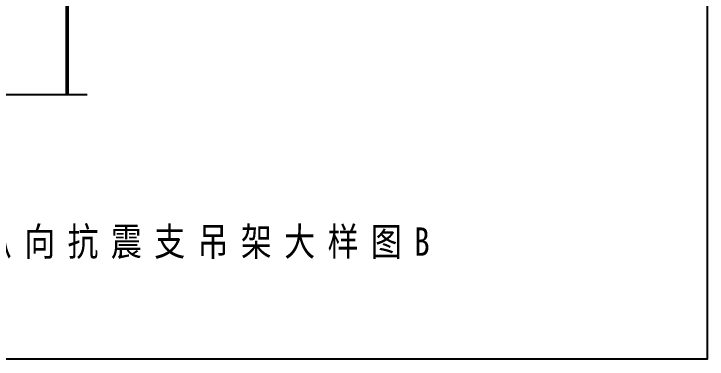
# Model space of a CAD drawing. Extents: x 69728788 to 150676229, y 20327566 to 43663798.
# Drawn here: x 75468554 to 75474663, y 20743552 to 20746596 of the extents above; entities that cross this region are included whole.
import ezdxf

# ---------------------------------------------------------------- set-up
doc = ezdxf.new("R2010")
doc.units = 0
doc.header["$LTSCALE"] = 1000
doc.header["$MEASUREMENT"] = 0
doc.layers.get('0').update_dxf_attribs({"linetype": 'CONTINUOUS'})
doc.layers.add('11122', color=7, linetype='CONTINUOUS')

msp = doc.modelspace()

# ---------------------------------------------------------------- linework, layer by layer
at = {"color": 7, "linetype": 'Continuous'}
for p, q in [((75469016.1, 20749525.7), (75469016.1, 20745885.8)), ((75469029.8, 20749525.7), (75469029.8, 20745885.8)), ((75468202.2, 20745885.8), (75469199.4, 20745885.8))]:
    msp.add_line(p, q, dxfattribs=at)
at = {"layer": '11122'}
msp.add_lwpolyline([(75462286.7, 20757591.5), (75474663, 20757591.5), (75474663, 20743551.6), (75462286.7, 20743551.6)], close=True, dxfattribs=at)

# ---------------------------------------------------------------- texts
at = {"color": 4, "insert": (75465780.8, 20744713.4), "char_height": 250, "width": 7049.226, "attachment_point": 1}
msp.add_mtext('{\\fSimSun|b0|i0|c134|p2;\\W0.8;\\T1.4;电缆桥架侧向+纵向抗震支吊架大样图B}', dxfattribs=at)

doc.saveas('drawing.dxf')
